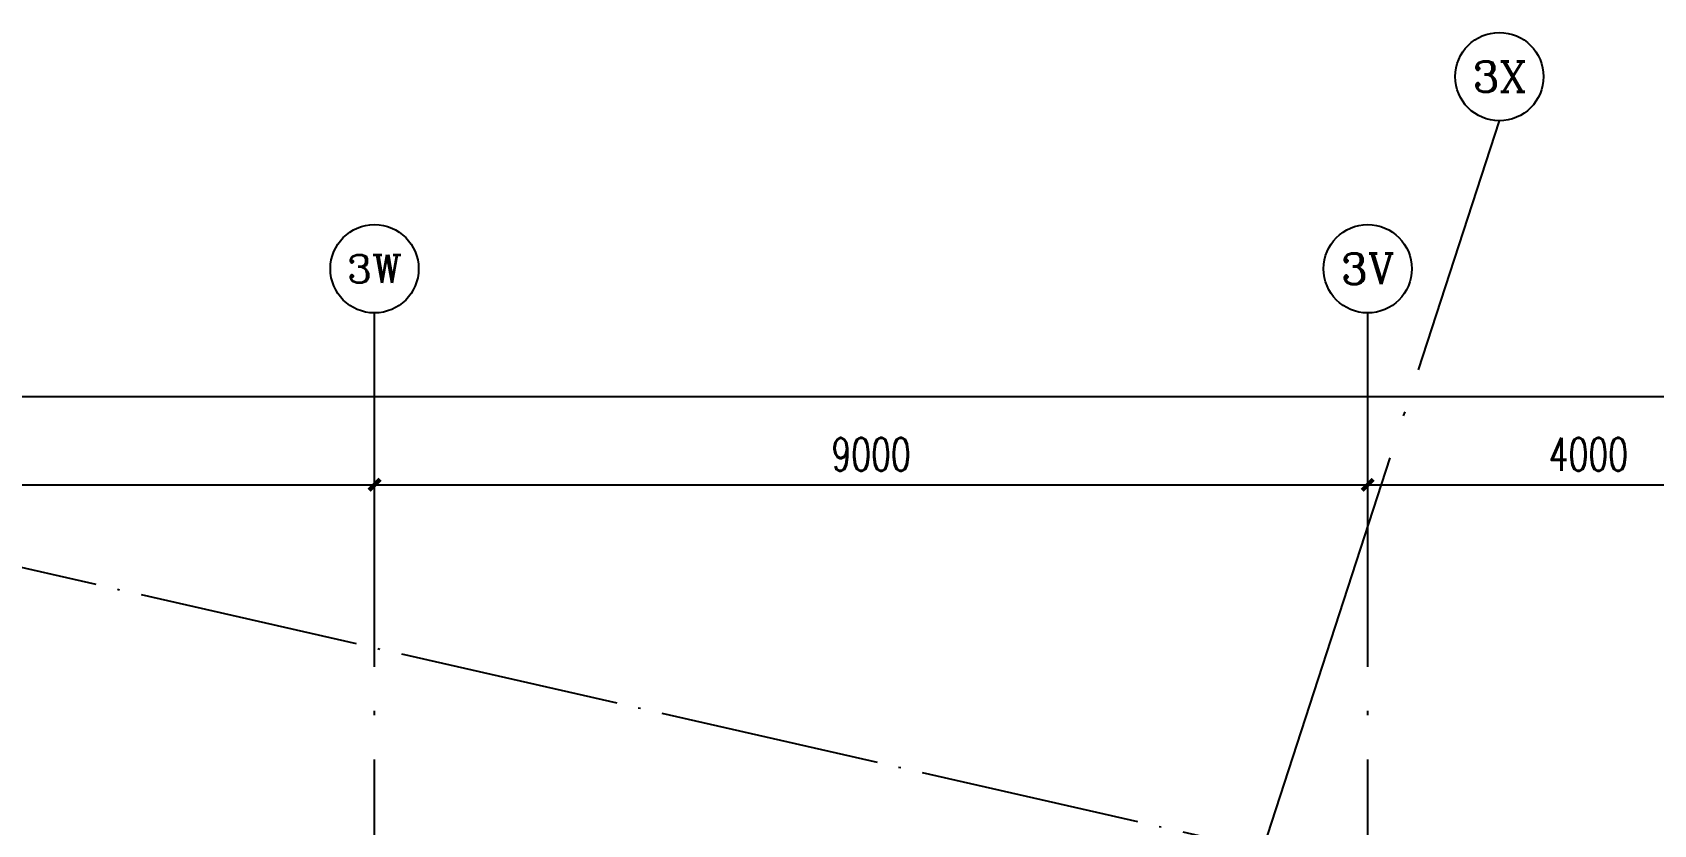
# Model space of a CAD drawing. Extents: x -1396510 to 1250330, y -1892470 to 1623980.
# Drawn here: x 641376 to 656066, y -1287204 to -1280030 of the extents above; entities that cross this region are included whole.
import ezdxf
from ezdxf.enums import TextEntityAlignment as Align

# ---------------------------------------------------------------- set-up
doc = ezdxf.new("R2010")
doc.units = 0
doc.header["$LTSCALE"] = 1000
doc.header["$MEASUREMENT"] = 0
doc.linetypes.add('DOTE', pattern=[2.4200000000000004, 2, -0.2, 0.02, -0.2])
doc.layers.get('Defpoints').update_dxf_attribs({"color": 210})
doc.layers.add('A-AXIS-D', color=1, linetype='Continuous')
doc.layers.add('A-AXIS-DOTE', color=14, linetype='DOTE')
doc.layers.add('A-云线2', color=3, linetype='Continuous', plot=False)
doc.styles.add('_TCH_AXIS', font='COMPLEX', dxfattribs={"bigfont": 'GBCBIG'})
doc.styles.add('_TCH_DIM_T3', font='SIMPLEX', dxfattribs={"width": 0.7058823529411765, "bigfont": 'GBCBIG'})
doc.dimstyles.new('_TCH_ARCH&&100', dxfattribs={"dimtxt": 297.5, "dimasz": 100, "dimexe": 100, "dimexo": 100, "dimgap": 126.25, "dimtad": 1, "dimdec": 0, "dimzin": 0, "dimdsep": 46, "dimtxsty": '_TCH_DIM_T3', "dimblk": 'ARCHTICK', "dimcen": 0.09, "dimclrt": 7, "dimazin": 2, "dimtfac": 1, "dimtdec": 0, "dimtix": 1, "dimtmove": 2, "dimatfit": 3, "dimfxl": 0, "dimtolj": 1, "dimtzin": 0, "dimarcsym": 0})

# ---------------------------------------------------------------- blocks, each defined once
blk = doc.blocks.new('_ArchTick')
at = {"color": 0, "linetype": 'ByBlock', "const_width": 0.4}
blk.add_lwpolyline([(-0.5, -0.5), (0.5, 0.5)], dxfattribs=at)
blk = doc.blocks.new('*D5833')
at = {"layer": 'A-AXIS-D', "color": 0, "lineweight": -2, "transparency": 16777216}
for p, q in [((-5.835915144164558e-11, 3189.775788517552), (-5.830661352092094e-11, 4047.785146990791)), ((8999.999999999825, 3189.775788517552), (8999.999999999825, 4047.785146990791)), ((-5.831273675491669e-11, 3947.785146990791), (8999.999999999825, 3947.785146990791))]:
    blk.add_line(p, q, dxfattribs=at)
at = {"layer": 'Defpoints', "color": 0, "transparency": 16777216}
for p in [(8999.999999999825, 3947.785146990791), (-5.836527467564132e-11, 3089.775788517552), (8999.999999999825, 3089.775788517552)]:
    blk.add_point(p, dxfattribs=at)
at = {"layer": 'A-AXIS-D', "color": 0, "lineweight": -2, "transparency": 16777216, "xscale": 100, "yscale": 100, "zscale": 100, "rotation": 180}
blk.add_blockref('_ArchTick', (-5.831273675491669e-11, 3947.785146990791), dxfattribs=at)
at = {"layer": 'A-AXIS-D', "color": 0, "lineweight": -2, "transparency": 16777216, "xscale": 100, "yscale": 100, "zscale": 100}
blk.add_blockref('_ArchTick', (8999.999999999825, 3947.785146990791), dxfattribs=at)
at = {"layer": 'A-AXIS-D', "color": 7, "transparency": 16777216, "insert": (4499.999999999884, 4222.785146990791), "char_height": 297.5, "attachment_point": 5, "style": '_TCH_DIM_T3'}
blk.add_mtext('\\A1;9000', dxfattribs=at)
blk = doc.blocks.new('*D5834')
at = {"layer": 'A-AXIS-D', "color": 0, "lineweight": -2, "transparency": 16777216}
for p, q in [((8999.999999999825, 3189.775788517552), (8999.999999999825, 4047.785146990791)), ((17999.99999999983, 3189.775788517552), (17999.99999999983, 4047.785146990791)), ((8999.999999999825, 3947.785146990791), (17999.99999999983, 3947.785146990791))]:
    blk.add_line(p, q, dxfattribs=at)
at = {"layer": 'Defpoints', "color": 0, "transparency": 16777216}
for p in [(17999.99999999983, 3947.785146990791), (8999.999999999825, 3089.775788517552), (17999.99999999983, 3089.775788517552)]:
    blk.add_point(p, dxfattribs=at)
at = {"layer": 'A-AXIS-D', "color": 0, "lineweight": -2, "transparency": 16777216, "xscale": 100, "yscale": 100, "zscale": 100, "rotation": 180}
blk.add_blockref('_ArchTick', (8999.999999999825, 3947.785146990791), dxfattribs=at)
at = {"layer": 'A-AXIS-D', "color": 0, "lineweight": -2, "transparency": 16777216, "xscale": 100, "yscale": 100, "zscale": 100}
blk.add_blockref('_ArchTick', (17999.99999999983, 3947.785146990791), dxfattribs=at)
at = {"layer": 'A-AXIS-D', "color": 7, "transparency": 16777216, "insert": (13499.99999999983, 4222.785146990791), "char_height": 297.5, "attachment_point": 5, "style": '_TCH_DIM_T3'}
blk.add_mtext('\\A1;9000', dxfattribs=at)
blk = doc.blocks.new('*D5835')
at = {"layer": 'A-AXIS-D', "color": 0, "lineweight": -2, "transparency": 16777216}
for p, q in [((17999.99999999983, 3189.775788517552), (17999.99999999983, 4047.785146990791)), ((21999.99999999994, 3189.775788517552), (21999.99999999994, 4047.785146990791)), ((17999.99999999983, 3947.785146990791), (21999.99999999994, 3947.785146990791))]:
    blk.add_line(p, q, dxfattribs=at)
at = {"layer": 'Defpoints', "color": 0, "transparency": 16777216}
for p in [(21999.99999999994, 3947.785146990791), (17999.99999999983, 3089.775788517552), (21999.99999999994, 3089.775788517552)]:
    blk.add_point(p, dxfattribs=at)
at = {"layer": 'A-AXIS-D', "color": 0, "lineweight": -2, "transparency": 16777216, "xscale": 100, "yscale": 100, "zscale": 100, "rotation": 180}
blk.add_blockref('_ArchTick', (17999.99999999983, 3947.785146990791), dxfattribs=at)
at = {"layer": 'A-AXIS-D', "color": 0, "lineweight": -2, "transparency": 16777216, "xscale": 100, "yscale": 100, "zscale": 100}
blk.add_blockref('_ArchTick', (21999.99999999994, 3947.785146990791), dxfattribs=at)
at = {"layer": 'A-AXIS-D', "color": 7, "transparency": 16777216, "insert": (19999.99999999988, 4222.785146990791), "char_height": 297.5, "attachment_point": 5, "style": '_TCH_DIM_T3'}
blk.add_mtext('\\A1;4000', dxfattribs=at)
blk = doc.blocks.new('*D5855')
at = {"layer": 'A-AXIS-D', "color": 0, "lineweight": -2, "transparency": 16777216}
for p, q in [((-900.0000002817253, 3289.775788517552), (-900.0000002817252, 4847.785146990791)), ((184799.9999921248, 3289.775788517552), (184799.9999921248, 4847.785146990791)), ((-900.0000002817252, 4747.785146990791), (184799.9999921248, 4747.785146990791))]:
    blk.add_line(p, q, dxfattribs=at)
at = {"layer": 'Defpoints', "color": 0, "transparency": 16777216}
for p in [(184799.9999921248, 4747.785146990791), (-900.0000002817253, 3189.775788517552), (184799.9999921248, 3189.775788517552)]:
    blk.add_point(p, dxfattribs=at)
at = {"layer": 'A-AXIS-D', "color": 0, "lineweight": -2, "transparency": 16777216, "xscale": 100, "yscale": 100, "zscale": 100, "rotation": 180}
blk.add_blockref('_ArchTick', (-900.0000002817252, 4747.785146990791), dxfattribs=at)
at = {"layer": 'A-AXIS-D', "color": 0, "lineweight": -2, "transparency": 16777216, "xscale": 100, "yscale": 100, "zscale": 100}
blk.add_blockref('_ArchTick', (184799.9999921248, 4747.785146990791), dxfattribs=at)
at = {"layer": 'A-AXIS-D', "color": 7, "transparency": 16777216, "insert": (91949.99999592152, 5022.785146990791), "char_height": 297.5, "attachment_point": 5, "style": '_TCH_DIM_T3'}
blk.add_mtext('\\A1;185700', dxfattribs=at)
blk = doc.blocks.new('世赫3#厂房一层0821')
at = {"layer": 'A-AXIS-D'}
for centre in [(19193.04229731491, 7644.413640843472), (8999.99999999965, 5903.960313379299), (17999.99999999994, 5903.960313379066)]:
    blk.add_circle(centre, 400, dxfattribs=at)
at = {"layer": 'A-AXIS-DOTE', "color": 8, "ltscale": 2}
for p, q in [((8999.999999999942, -79979.99999618402), (8999.999999999825, 5503.960313379066)), ((17999.99999999994, -79979.99999618402), (17999.99999999983, 5503.960313379066))]:
    blk.add_line(p, q, dxfattribs=at)
at = {"layer": 'A-AXIS-DOTE', "color": 8}
blk.add_line((4525.087790402467, 3490.052031769068), (18100.00000015192, 400.0000039687147), dxfattribs=at)
at = {"layer": 'A-AXIS-DOTE', "color": 8, "ltscale": 2}
blk.add_lwpolyline([(-2450.928048321512, -59462.80605295976), (19193.04229731491, 7244.413640843472)], dxfattribs=at)
at = {"layer": 'A-AXIS-D', "color": 7, "style": '_TCH_AXIS'}
for s, height, p, p2 in [('3X', 276.4190908966939, (18949.53024104877, 7506.204095395125), (19436.55435358105, 7506.204095395125)), ('3W', 255.2904870911684, (8750.787857839225, 5776.315069833715), (9249.212142160077, 5776.315069833715)), ('3V', 276.4190908966939, (17756.48794373381, 5765.750767930719), (18243.51205626608, 5765.750767930719))]:
    blk.add_text(s, height=height, dxfattribs=at).set_placement(p, p2, align=Align.FIT)
at = {"layer": 'A-AXIS-D'}
for base, p1, p2, picture, middle in [((184799.9999921248, 4747.785146990791), (-900.0000002817253, 3189.775788517552), (184799.9999921248, 3189.775788517552), '*D5855', (91949.99999592152, 5022.785146990791)), ((8999.999999999825, 3947.785146990791), (-5.836527467564132e-11, 3089.775788517552), (8999.999999999825, 3089.775788517552), '*D5833', (4499.999999999884, 4222.785146990791)), ((17999.99999999983, 3947.785146990791), (8999.999999999825, 3089.775788517552), (17999.99999999983, 3089.775788517552), '*D5834', (13499.99999999983, 4222.785146990791)), ((21999.99999999994, 3947.785146990791), (17999.99999999983, 3089.775788517552), (21999.99999999994, 3089.775788517552), '*D5835', (19999.99999999988, 4222.785146990791))]:
    dim = blk.add_linear_dim(base=base, p1=p1, p2=p2, angle=0, dimstyle='_TCH_ARCH&&100', dxfattribs=at)
    dim.commit()
    dim.dimension.update_dxf_attribs({"geometry": picture, "text_midpoint": middle, "dimtype": 161})

msp = doc.modelspace()

# ---------------------------------------------------------------- block references
at = {"layer": 'A-云线2'}
msp.add_blockref('世赫3#厂房一层0821', (635475.8154680914, -1288073.960313379), dxfattribs=at)

doc.saveas('drawing.dxf')
